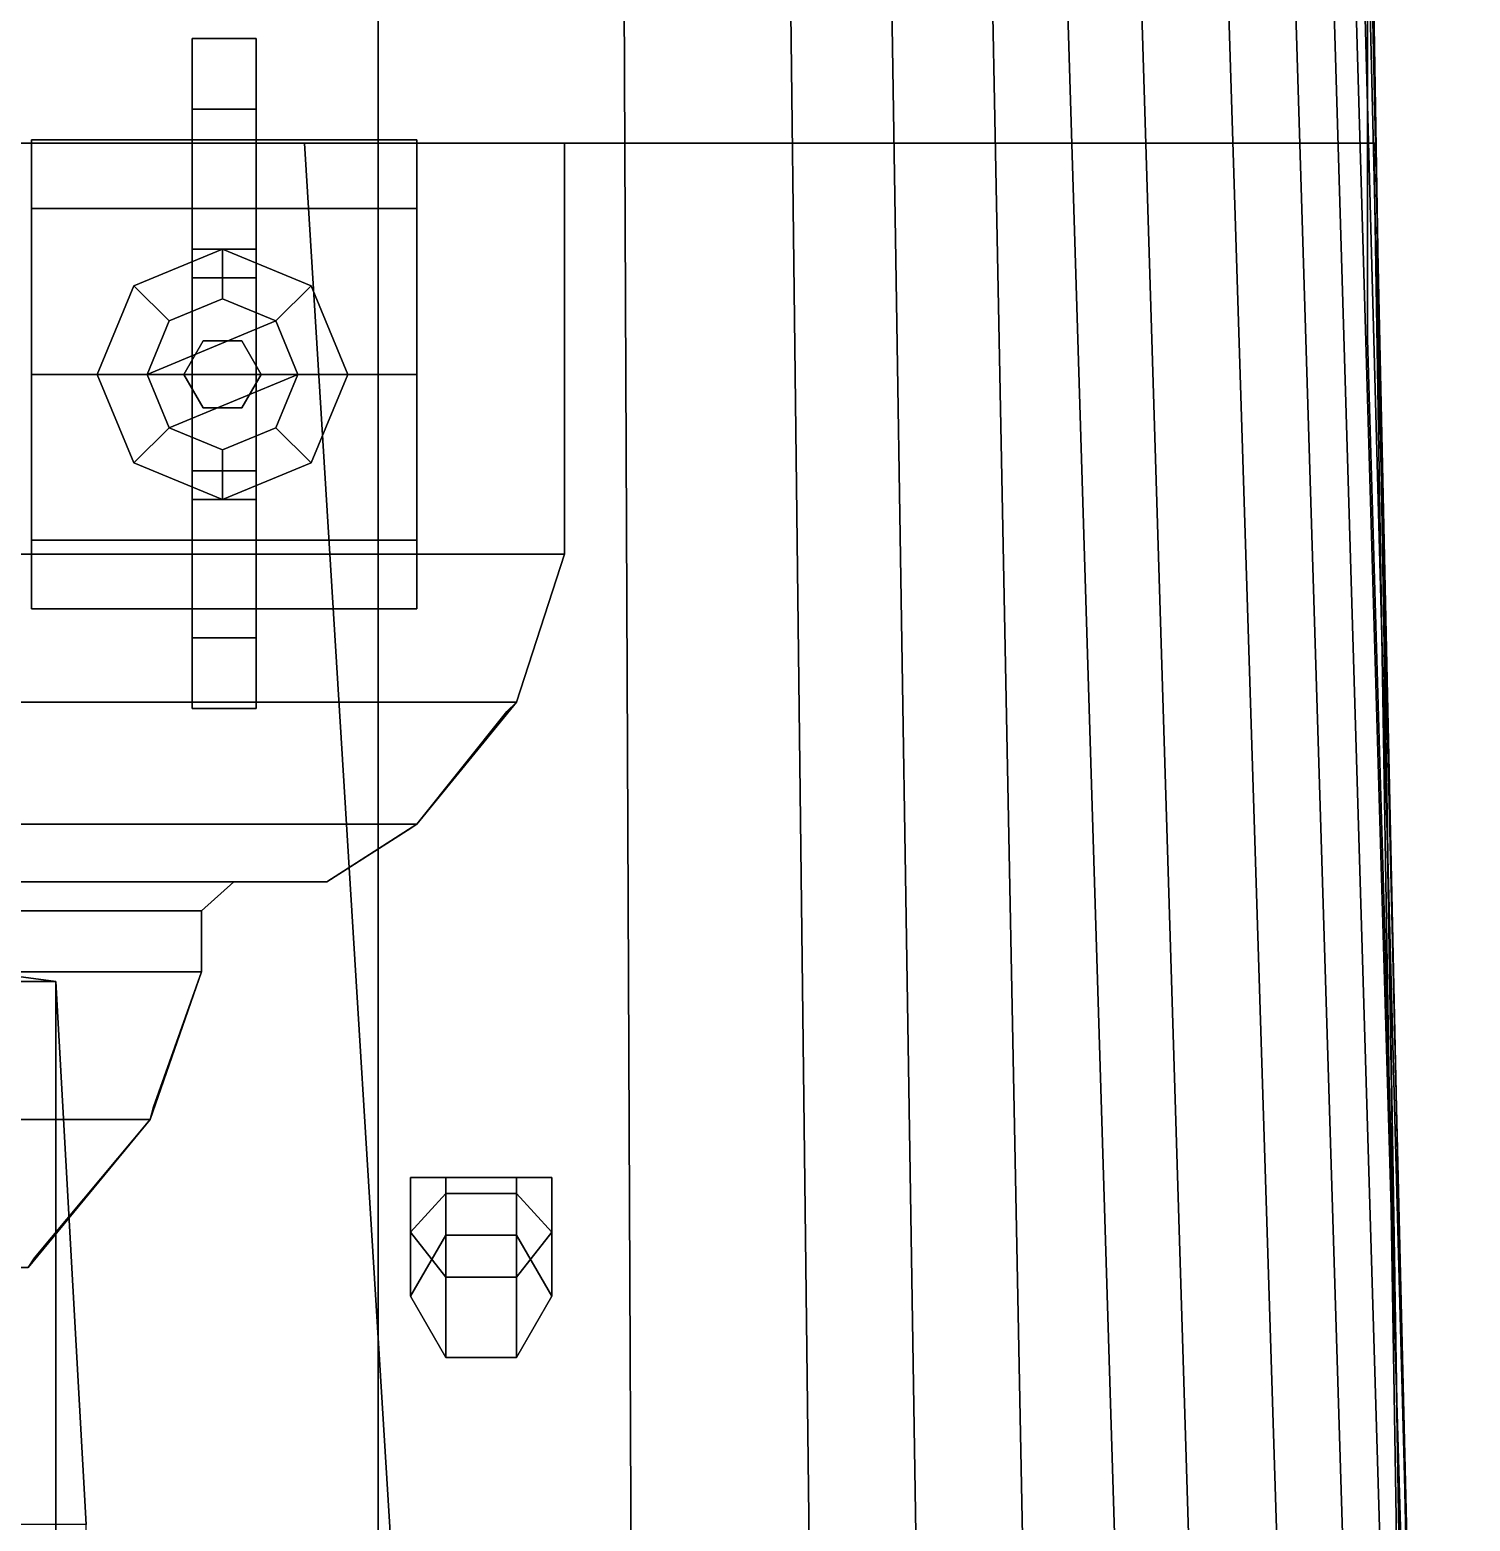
# Model space of a CAD drawing. Header units: millimetres. Extents: x -5 to 5, y -112 to 54.
# Drawn here: x 0.785 to 5.27, y 4.61 to 9.253 of the extents above; entities that cross this region are included whole.
import ezdxf

# ---------------------------------------------------------------- set-up
doc = ezdxf.new("R2010")
doc.units = ezdxf.units.MM
for name, color, linetype in [('railings', 6, 'Continuous'), ('superstructure', 6, 'Continuous'), ('turret', 2, 'Continuous')]:
    doc.layers.add(name, color=color, linetype=linetype)

msp = doc.modelspace()

# ---------------------------------------------------------------- linework, layer by layer
for points in [[(-4.95, 8.9, 5.13), (4.95, 8.9, 5.13), (4.95, 10.52, 5.13), (-4.95, 10.52, 5.13)], [(1.87, -2.83, -2.95), (0.7, -2.83, -3.28), (0.7, 10.52, -3.28), (1.87, 10.52, -2.95)], [(2.69, -2.83, -2.67), (1.87, -2.83, -2.95), (1.87, 10.52, -2.95), (2.63, 10.52, -2.67)], [(3.3, -2.83, -2.39), (2.69, -2.83, -2.67), (2.63, 10.52, -2.67), (3.14, 10.52, -2.39)], [(3.66, -2.83, -2.16), (3.3, -2.83, -2.39), (3.14, 10.52, -2.39), (3.45, 10.52, -2.16)], [(4.02, -2.83, -1.86), (3.66, -2.83, -2.16), (3.45, 10.52, -2.16), (3.76, 10.52, -1.86)], [(4.39, -2.83, -1.62), (4.02, -2.83, -1.86), (3.76, 10.52, -1.86), (3.98, 10.52, -1.62)], [(4.62, -2.83, -1.42), (4.39, -2.83, -1.62), (3.98, 10.52, -1.62), (4.21, 10.52, -1.42)], [(4.9, -2.83, -1.06), (4.62, -2.83, -1.42), (4.21, 10.52, -1.42), (4.48, 10.52, -1.06)], [(5.1, -2.83, -0.61), (4.9, -2.83, -1.06), (4.48, 10.52, -1.06), (4.69, 10.52, -0.61)], [(5.21, -2.83, -0.16), (5.1, -2.83, -0.61), (4.69, 10.52, -0.61), (4.81, 10.52, -0.16)], [(5.27, -2.83, 0.38), (5.21, -2.83, -0.16), (4.81, 10.52, -0.16), (4.88, 10.52, 0.38)], [(5.27, -2.83, 0.74), (5.27, -2.83, 0.38), (4.88, 10.52, 0.38), (4.91, 10.52, 0.74)], [(5.25, -2.83, 1.22), (5.27, -2.83, 0.74), (4.91, 10.52, 0.74), (4.93, 10.52, 1.22)], [(5.23, -2.83, 1.84), (5.25, -2.83, 1.22), (4.93, 10.52, 1.22), (4.94, 10.52, 1.84)], [(5.17, -2.83, 2.86), (5.23, -2.83, 1.84), (4.94, 10.52, 1.84), (4.95, 10.52, 2.94)], [(4.95, 8.9, 5.13), (4.95, 8.29, 4.04), (4.95, 10.52, 4.04), (4.95, 10.52, 5.13)], [(4.95, 8.29, 4.04), (5.0349, 5.37, 2.9091), (4.95, 10.52, 2.94), (4.95, 10.52, 4.04)], [(4.95, 10.52, 5.13), (4.95, 10.52, 4.04), (4.95, 8.29, 4.04), (4.95, 8.9, 5.13)], [(1.49, 9.225, 5.91), (1.49, 8.57, 5.32), (1.29, 8.57, 5.32), (1.29, 9.225, 5.91)], [(1.29, 8.57, 5.32), (1.29, 8.48, 5.93), (1.29, 9.005, 6.485), (1.29, 9.225, 5.91)], [(1.29, 9.225, 7.255), (1.29, 9.005, 7.255), (1.49, 9.005, 7.255), (1.49, 9.225, 7.255)], [(1.49, 9.225, 7.255), (1.49, 9.225, 5.915), (1.29, 9.225, 5.915), (1.29, 9.225, 7.255)], [(1.29, 9.225, 5.915), (1.29, 9.005, 6.485), (1.29, 9.005, 7.255), (1.29, 9.225, 7.255)], [(1.49, 9.005, 6.485), (1.49, 8.48, 5.93), (1.49, 8.57, 5.32), (1.49, 9.225, 5.91)], [(1.49, 9.005, 7.255), (1.49, 9.005, 6.485), (1.49, 9.225, 5.915), (1.49, 9.225, 7.255)], [(1.29, 9.005, 6.485), (1.29, 8.48, 5.93), (1.49, 8.48, 5.93), (1.49, 9.005, 6.485)], [(1.29, 9.005, 7.255), (1.29, 9.005, 6.485), (1.49, 9.005, 6.485), (1.49, 9.005, 7.255)], [(-5.17, -2.83, 2.86), (5.17, -2.83, 2.86), (4.9767, 8.9, 2.9303), (-4.9767, 8.9, 2.9303)], [(-4.9767, 8.9, 2.9303), (4.9767, 8.9, 2.9303), (4.95, 8.9, 5.13), (-4.95, 8.9, 5.13)], [(2.45, 8.9, 5.13), (-2.45, 8.9, 5.13), (-2.45, 7.62, 5.13), (2.45, 7.62, 5.13)], [(-2.45, 7.62, 5.09), (-2.45, 8.9, 5.09), (2.45, 8.9, 5.09), (2.45, 7.62, 5.09)], [(0.79, 8.91, 7.15), (0.79, 8.6962, 7.6662), (1.99, 8.6962, 7.6662), (1.99, 8.91, 7.15)], [(0.79, 8.6962, 6.6338), (0.79, 8.91, 7.15), (1.99, 8.91, 7.15), (1.99, 8.6962, 6.6338)], [(0.79, 8.91, 7.15), (0.79, 7.6638, 6.6338), (0.79, 7.45, 7.15), (0.79, 8.6962, 7.6662)], [(0.79, 8.6962, 6.6338), (0.79, 8.18, 6.42), (0.79, 7.6638, 6.6338), (0.79, 8.91, 7.15)], [(1.99, 8.6962, 7.6662), (1.99, 7.45, 7.15), (1.99, 7.6638, 6.6338), (1.99, 8.91, 7.15)], [(1.99, 8.91, 7.15), (1.99, 7.6638, 6.6338), (1.99, 8.18, 6.42), (1.99, 8.6962, 6.6338)], [(2.45, 7.62, 5.09), (2.45, 8.9, 5.09), (2.45, 8.9, 5.13), (2.45, 7.62, 5.13)], [(0.79, 8.6962, 7.6662), (0.79, 8.18, 7.88), (1.99, 8.18, 7.88), (1.99, 8.6962, 7.6662)], [(0.79, 8.18, 6.42), (0.79, 8.6962, 6.6338), (1.99, 8.6962, 6.6338), (1.99, 8.18, 6.42)], [(0.79, 8.6962, 7.6662), (0.79, 7.45, 7.15), (0.79, 7.6638, 7.6662), (0.79, 8.18, 7.88)], [(1.99, 8.18, 7.88), (1.99, 7.6638, 7.6662), (1.99, 7.45, 7.15), (1.99, 8.6962, 7.6662)], [(1.385, 8.57, 5.13), (1.1092, 8.4558, 5.13), (1.1092, 8.4558, 5.51), (1.385, 8.57, 5.51)], [(1.385, 8.57, 5.51), (1.1092, 8.4558, 5.51), (1.2188, 8.3462, 6.17), (1.385, 8.415, 6.17)], [(1.29, 7.88, 5.93), (1.29, 8.48, 5.93), (1.29, 8.57, 5.32), (1.29, 7.79, 5.32)], [(1.29, 7.79, 5.32), (1.29, 8.57, 5.32), (1.49, 8.57, 5.32), (1.49, 7.79, 5.32)], [(1.6608, 8.4558, 5.13), (1.385, 8.57, 5.13), (1.385, 8.57, 5.51), (1.6608, 8.4558, 5.51)], [(1.6608, 8.4558, 5.51), (1.385, 8.57, 5.51), (1.385, 8.415, 6.17), (1.5512, 8.3462, 6.17)], [(1.49, 8.57, 5.32), (1.49, 8.48, 5.93), (1.49, 7.88, 5.93), (1.49, 7.79, 5.32)], [(1.1092, 8.4558, 5.13), (0.995, 8.18, 5.13), (0.995, 8.18, 5.51), (1.1092, 8.4558, 5.51)], [(1.1092, 8.4558, 5.51), (0.995, 8.18, 5.51), (1.15, 8.18, 6.17), (1.2188, 8.3462, 6.17)], [(1.49, 7.88, 5.93), (1.49, 8.48, 5.93), (1.29, 8.48, 5.93), (1.29, 7.88, 5.93)], [(1.775, 8.18, 5.51), (1.6608, 8.4558, 5.51), (1.5512, 8.3462, 6.17), (1.62, 8.18, 6.17)], [(1.775, 8.18, 5.13), (1.6608, 8.4558, 5.13), (1.6608, 8.4558, 5.51), (1.775, 8.18, 5.51)], [(1.15, 8.18, 6.17), (1.5512, 8.3462, 6.17), (1.385, 8.415, 6.17), (1.2188, 8.3462, 6.17)], [(1.2188, 8.0138, 6.17), (1.62, 8.18, 6.17), (1.5512, 8.3462, 6.17), (1.15, 8.18, 6.17)], [(1.325, 8.2839, 6.17), (1.265, 8.18, 6.17), (1.265, 8.18, 6.42), (1.325, 8.2839, 6.42)], [(1.445, 8.2839, 6.17), (1.325, 8.2839, 6.17), (1.325, 8.2839, 6.42), (1.445, 8.2839, 6.42)], [(1.505, 8.18, 6.17), (1.445, 8.2839, 6.17), (1.445, 8.2839, 6.42), (1.505, 8.18, 6.42)], [(0.79, 8.18, 7.88), (0.79, 7.6638, 7.6662), (1.99, 7.6638, 7.6662), (1.99, 8.18, 7.88)], [(0.79, 7.6638, 6.6338), (0.79, 8.18, 6.42), (1.99, 8.18, 6.42), (1.99, 7.6638, 6.6338)], [(0.995, 8.18, 5.13), (1.1092, 7.9042, 5.13), (1.1092, 7.9042, 5.51), (0.995, 8.18, 5.51)], [(0.995, 8.18, 5.51), (1.1092, 7.9042, 5.51), (1.2188, 8.0138, 6.17), (1.15, 8.18, 6.17)], [(1.385, 7.945, 6.17), (1.5512, 8.0138, 6.17), (1.62, 8.18, 6.17), (1.2188, 8.0138, 6.17)], [(1.265, 8.18, 6.17), (1.325, 8.0761, 6.17), (1.325, 8.0761, 6.42), (1.265, 8.18, 6.42)], [(1.445, 8.0761, 6.17), (1.505, 8.18, 6.17), (1.505, 8.18, 6.42), (1.445, 8.0761, 6.42)], [(1.6608, 7.9042, 5.51), (1.775, 8.18, 5.51), (1.62, 8.18, 6.17), (1.5512, 8.0138, 6.17)], [(1.6608, 7.9042, 5.13), (1.775, 8.18, 5.13), (1.775, 8.18, 5.51), (1.6608, 7.9042, 5.51)], [(1.325, 8.0761, 6.17), (1.445, 8.0761, 6.17), (1.445, 8.0761, 6.42), (1.325, 8.0761, 6.42)], [(1.1092, 7.9042, 5.51), (1.385, 7.79, 5.51), (1.385, 7.945, 6.17), (1.2188, 8.0138, 6.17)], [(1.385, 7.79, 5.51), (1.6608, 7.9042, 5.51), (1.5512, 8.0138, 6.17), (1.385, 7.945, 6.17)], [(1.1092, 7.9042, 5.13), (1.385, 7.79, 5.13), (1.385, 7.79, 5.51), (1.1092, 7.9042, 5.51)], [(1.385, 7.79, 5.13), (1.6608, 7.9042, 5.13), (1.6608, 7.9042, 5.51), (1.385, 7.79, 5.51)], [(1.49, 7.36, 6.485), (1.49, 7.88, 5.93), (1.29, 7.88, 5.93), (1.29, 7.36, 6.485)], [(1.29, 7.36, 6.485), (1.29, 7.88, 5.93), (1.29, 7.79, 5.32), (1.29, 7.14, 5.91)], [(1.49, 7.79, 5.32), (1.49, 7.88, 5.93), (1.49, 7.36, 6.485), (1.49, 7.14, 5.91)], [(1.29, 7.14, 5.91), (1.29, 7.79, 5.32), (1.49, 7.79, 5.32), (1.49, 7.14, 5.91)], [(0.79, 7.6638, 7.6662), (0.79, 7.45, 7.15), (1.99, 7.45, 7.15), (1.99, 7.6638, 7.6662)], [(0.79, 7.45, 7.15), (0.79, 7.6638, 6.6338), (1.99, 7.6638, 6.6338), (1.99, 7.45, 7.15)], [(-2.3, 7.16, 5.09), (-2.45, 7.62, 5.09), (2.45, 7.62, 5.09), (2.3, 7.16, 5.09)], [(2.45, 7.62, 5.13), (-2.45, 7.62, 5.13), (-2.3, 7.16, 5.13), (2.3, 7.16, 5.13)], [(2.3, 7.16, 5.09), (2.45, 7.62, 5.09), (2.45, 7.62, 5.13), (2.3, 7.16, 5.13)], [(1.49, 7.14, 7.255), (1.49, 7.36, 7.255), (1.29, 7.36, 7.255), (1.29, 7.14, 7.255)], [(1.29, 7.36, 7.255), (1.29, 7.36, 6.485), (1.29, 7.14, 5.915), (1.29, 7.14, 7.255)], [(1.49, 7.36, 7.255), (1.49, 7.36, 6.485), (1.29, 7.36, 6.485), (1.29, 7.36, 7.255)], [(1.49, 7.14, 5.915), (1.49, 7.36, 6.485), (1.49, 7.36, 7.255), (1.49, 7.14, 7.255)], [(2.3, 7.16, 5.13), (-2.3, 7.16, 5.13), (-1.99, 6.78, 5.13), (1.99, 6.78, 5.13)], [(-1.99, 6.78, 5.09), (-2.3, 7.16, 5.09), (2.3, 7.16, 5.09), (1.99, 6.78, 5.09)], [(1.99, 6.78, 5.09), (2.3, 7.16, 5.09), (2.3, 7.16, 5.13), (1.99, 6.78, 5.13)], [(1.29, 7.14, 7.255), (1.29, 7.14, 5.915), (1.49, 7.14, 5.915), (1.49, 7.14, 7.255)], [(-1.71, 6.6, 5.09), (-1.99, 6.78, 5.09), (1.99, 6.78, 5.09), (1.71, 6.6, 5.09)], [(1.99, 6.78, 5.13), (-1.99, 6.78, 5.13), (-1.71, 6.6, 5.13), (1.71, 6.6, 5.13)], [(1.71, 6.6, 5.09), (1.99, 6.78, 5.09), (1.99, 6.78, 5.13), (1.71, 6.6, 5.13)], [(1.42, 6.6, 5.13), (-1.42, 6.6, 5.13), (-1.32, 6.51, 5.13), (1.32, 6.51, 5.13)], [(-1.32, 6.51, 5.09), (-1.42, 6.6, 5.09), (1.42, 6.6, 5.09), (1.32, 6.51, 5.09)], [(1.32, 6.51, 5.09), (1.42, 6.6, 5.09), (1.42, 6.6, 5.13), (1.32, 6.51, 5.13)], [(1.71, 6.6, 5.13), (1.42, 6.6, 5.13), (1.42, 6.6, 5.09), (1.71, 6.6, 5.09)], [(-1.32, 6.32, 5.09), (-1.32, 6.51, 5.09), (1.32, 6.51, 5.09), (1.32, 6.32, 5.09)], [(1.32, 6.51, 5.13), (-1.32, 6.51, 5.13), (-1.32, 6.32, 5.13), (1.32, 6.32, 5.13)], [(1.32, 6.32, 5.09), (1.32, 6.51, 5.09), (1.32, 6.51, 5.13), (1.32, 6.32, 5.13)], [(1.32, 6.32, 5.13), (-1.32, 6.32, 5.13), (-1.16, 5.86, 5.13), (1.16, 5.86, 5.13)], [(-1.16, 5.86, 5.09), (-1.32, 6.32, 5.09), (1.32, 6.32, 5.09), (1.16, 5.86, 5.09)], [(1.16, 5.86, 5.09), (1.32, 6.32, 5.09), (1.32, 6.32, 5.13), (1.16, 5.86, 5.13)], [(1.16, 5.86, 5.13), (-1.16, 5.86, 5.13), (-0.78, 5.4, 5.13), (0.78, 5.4, 5.13)], [(-0.78, 5.4, 5.09), (-1.16, 5.86, 5.09), (1.16, 5.86, 5.09), (0.78, 5.4, 5.09)], [(0.78, 5.4, 5.09), (1.16, 5.86, 5.09), (1.16, 5.86, 5.13), (0.78, 5.4, 5.13)], [(1.97, 5.68, 4.01), (2.08, 5.68, 3.65), (2.08, 5.63, 3.62), (1.97, 5.51, 3.95)], [(2.08, 5.68, 4.33), (1.97, 5.68, 4.01), (1.97, 5.51, 3.95), (2.08, 5.37, 4.26)], [(2.41, 5.68, 4.01), (1.97, 5.68, 4.01), (2.08, 5.68, 4.33), (2.3, 5.68, 4.33)], [(2.3, 5.68, 3.65), (2.08, 5.68, 3.65), (1.97, 5.68, 4.01), (2.41, 5.68, 4.01)], [(2.08, 5.68, 3.65), (2.3, 5.68, 3.65), (2.3, 5.63, 3.62), (2.08, 5.63, 3.62)], [(2.3, 5.68, 4.33), (2.08, 5.68, 4.33), (2.08, 5.37, 4.26), (2.3, 5.37, 4.26)], [(2.3, 5.68, 3.65), (2.41, 5.68, 4.01), (2.41, 5.51, 3.95), (2.3, 5.63, 3.62)], [(2.41, 5.68, 4.01), (2.3, 5.68, 4.33), (2.3, 5.37, 4.26), (2.41, 5.51, 3.95)], [(1.97, 5.51, 3.95), (2.08, 5.63, 3.62), (2.08, 5.5, 3.58), (1.97, 5.31, 3.72)], [(2.08, 5.63, 3.62), (2.3, 5.63, 3.62), (2.3, 5.5, 3.58), (2.08, 5.5, 3.58)], [(2.3, 5.63, 3.62), (2.41, 5.51, 3.95), (2.41, 5.31, 3.72), (2.3, 5.5, 3.58)], [(2.08, 5.37, 4.26), (1.97, 5.51, 3.95), (1.97, 5.31, 3.72), (2.08, 5.12, 3.87)], [(2.08, 5.5005, 2.9), (1.97, 5.31, 2.9), (1.97, 5.31, 3.72), (2.08, 5.5005, 3.58)], [(2.3, 5.5005, 2.9), (2.08, 5.5005, 2.9), (2.08, 5.5005, 3.58), (2.3, 5.5005, 3.58)], [(2.41, 5.51, 3.95), (2.3, 5.37, 4.26), (2.3, 5.12, 3.87), (2.41, 5.31, 3.72)], [(2.41, 5.31, 2.9), (2.3, 5.5005, 2.9), (2.3, 5.5005, 3.58), (2.41, 5.31, 3.72)], [(2.3, 5.37, 4.26), (2.08, 5.37, 4.26), (2.08, 5.12, 3.87), (2.3, 5.12, 3.87)], [(1.97, 5.31, 2.9), (2.08, 5.1195, 2.9), (2.08, 5.1195, 3.87), (1.97, 5.31, 3.72)], [(2.3, 5.1195, 2.9), (2.41, 5.31, 2.9), (2.41, 5.31, 3.72), (2.3, 5.1195, 3.87)], [(2.08, 5.1195, 2.9), (2.3, 5.1195, 2.9), (2.3, 5.1195, 3.87), (2.08, 5.1195, 3.87)]]:
    msp.add_3dface(points)
at = {"color": 1}
msp.add_3dface([(4.95, 10.52, 4.04), (4.95, 10.52, 2.94), (5.0349, 5.37, 2.9091), (4.95, 8.29, 4.04)], dxfattribs=at)
at = {"layer": 'railings'}
for points in [[(4.95, 8.94, 5.1), (4.95, 8.9, 5.1), (4.95, 8.9, 6.09), (4.95, 8.94, 6.09)], [(4.95, 8.94, 6.09), (4.95, 8.9, 6.09), (4.95, 8.9, 5.1), (4.95, 8.94, 5.1)], [(4.95, 8.9, 5.64), (4.95, 8.9, 5.68), (2.45, 8.9, 5.68), (2.45, 8.9, 5.64)], [(2.45, 8.9, 5.64), (2.45, 8.9, 5.68), (4.95, 8.9, 5.68), (4.95, 8.9, 5.64)], [(2.45, 8.9, 6.05), (2.45, 8.9, 6.09), (4.95, 8.9, 6.09), (4.95, 8.9, 6.05)], [(4.95, 8.9, 6.05), (4.95, 8.9, 6.09), (2.45, 8.9, 6.09), (2.45, 8.9, 6.05)], [(2.45, 8.9, 6.09), (2.45, 8.86, 6.09), (2.45, 8.86, 5.1), (2.45, 8.9, 5.1)], [(2.45, 8.9, 5.1), (2.45, 8.86, 5.1), (2.45, 8.86, 6.09), (2.45, 8.9, 6.09)], [(5.04, 4.62, 3.41), (5.04, 4.62, 3.45), (4.97, 8.9, 3.45), (4.97, 8.9, 3.41)], [(4.97, 8.9, 3.41), (4.97, 8.9, 3.45), (5.04, 4.62, 3.45), (5.04, 4.62, 3.41)], [(4.97, 8.9, 3.82), (4.97, 8.9, 3.86), (5.04, 4.62, 3.86), (5.04, 4.62, 3.82)], [(5.04, 4.62, 3.82), (5.04, 4.62, 3.86), (4.97, 8.9, 3.86), (4.97, 8.9, 3.82)], [(2.45, 7.66, 5.64), (2.45, 7.66, 5.68), (2.45, 8.86, 5.68), (2.45, 8.86, 5.64)], [(2.45, 8.86, 5.64), (2.45, 8.86, 5.68), (2.45, 7.66, 5.68), (2.45, 7.66, 5.64)], [(2.45, 8.86, 6.05), (2.45, 8.86, 6.09), (2.45, 7.66, 6.09), (2.45, 7.66, 6.05)], [(2.45, 7.66, 6.05), (2.45, 7.66, 6.09), (2.45, 8.86, 6.09), (2.45, 8.86, 6.05)], [(2.45, 7.62, 5.64), (2.45, 7.62, 5.68), (2.3, 7.16, 5.68), (2.3, 7.16, 5.64)], [(2.3, 7.16, 5.64), (2.3, 7.16, 5.68), (2.45, 7.62, 5.68), (2.45, 7.62, 5.64)], [(2.3, 7.16, 6.05), (2.3, 7.16, 6.09), (2.45, 7.62, 6.09), (2.45, 7.62, 6.05)], [(2.45, 7.62, 6.05), (2.45, 7.62, 6.09), (2.3, 7.16, 6.09), (2.3, 7.16, 6.05)], [(2.45, 7.66, 5.1), (2.45, 7.62, 5.1), (2.45, 7.62, 6.09), (2.45, 7.66, 6.09)], [(2.45, 7.66, 6.09), (2.45, 7.62, 6.09), (2.45, 7.62, 5.1), (2.45, 7.66, 5.1)], [(2.27, 7.13, 5.1), (2.3, 7.16, 5.1), (2.3, 7.16, 6.09), (2.27, 7.13, 6.09)], [(2.27, 7.13, 6.09), (2.3, 7.16, 6.09), (2.3, 7.16, 5.1), (2.27, 7.13, 5.1)], [(1.99, 6.78, 5.64), (1.99, 6.78, 5.68), (2.27, 7.13, 5.68), (2.27, 7.13, 5.64)], [(2.27, 7.13, 5.64), (2.27, 7.13, 5.68), (1.99, 6.78, 5.68), (1.99, 6.78, 5.64)], [(2.27, 7.13, 6.05), (2.27, 7.13, 6.09), (1.99, 6.78, 6.09), (1.99, 6.78, 6.05)], [(1.99, 6.78, 6.05), (1.99, 6.78, 6.09), (2.27, 7.13, 6.09), (2.27, 7.13, 6.05)], [(1.96, 6.76, 5.1), (1.99, 6.78, 5.1), (1.99, 6.78, 6.09), (1.96, 6.76, 6.09)], [(1.96, 6.76, 6.09), (1.99, 6.78, 6.09), (1.99, 6.78, 5.1), (1.96, 6.76, 5.1)], [(1.71, 6.6, 5.64), (1.71, 6.6, 5.68), (1.96, 6.76, 5.68), (1.96, 6.76, 5.64)], [(1.96, 6.76, 5.64), (1.96, 6.76, 5.68), (1.71, 6.6, 5.68), (1.71, 6.6, 5.64)], [(1.96, 6.76, 6.05), (1.96, 6.76, 6.09), (1.71, 6.6, 6.09), (1.71, 6.6, 6.05)], [(1.71, 6.6, 6.05), (1.71, 6.6, 6.09), (1.96, 6.76, 6.09), (1.96, 6.76, 6.05)], [(1.32, 6.51, 5.64), (1.32, 6.51, 5.68), (1.42, 6.6, 5.68), (1.42, 6.6, 5.64)], [(1.42, 6.6, 5.64), (1.42, 6.6, 5.68), (1.32, 6.51, 5.68), (1.32, 6.51, 5.64)], [(1.42, 6.6, 6.05), (1.42, 6.6, 6.09), (1.32, 6.51, 6.09), (1.32, 6.51, 6.05)], [(1.32, 6.51, 6.05), (1.32, 6.51, 6.09), (1.42, 6.6, 6.09), (1.42, 6.6, 6.05)], [(1.42, 6.6, 5.1), (1.46, 6.6, 5.1), (1.46, 6.6, 6.09), (1.42, 6.6, 6.09)], [(1.42, 6.6, 6.09), (1.46, 6.6, 6.09), (1.46, 6.6, 5.1), (1.42, 6.6, 5.1)], [(1.67, 6.6, 5.64), (1.67, 6.6, 5.68), (1.46, 6.6, 5.68), (1.46, 6.6, 5.64)], [(1.46, 6.6, 5.64), (1.46, 6.6, 5.68), (1.67, 6.6, 5.68), (1.67, 6.6, 5.64)], [(1.46, 6.6, 6.05), (1.46, 6.6, 6.09), (1.67, 6.6, 6.09), (1.67, 6.6, 6.05)], [(1.67, 6.6, 6.05), (1.67, 6.6, 6.09), (1.46, 6.6, 6.09), (1.46, 6.6, 6.05)], [(1.67, 6.6, 6.09), (1.71, 6.6, 6.09), (1.71, 6.6, 5.1), (1.67, 6.6, 5.1)], [(1.67, 6.6, 5.1), (1.71, 6.6, 5.1), (1.71, 6.6, 6.09), (1.67, 6.6, 6.09)], [(1.32, 6.51, 5.64), (1.32, 6.51, 5.68), (1.32, 6.36, 5.68), (1.32, 6.36, 5.64)], [(1.32, 6.36, 5.64), (1.32, 6.36, 5.68), (1.32, 6.51, 5.68), (1.32, 6.51, 5.64)], [(1.32, 6.36, 6.05), (1.32, 6.36, 6.09), (1.32, 6.51, 6.09), (1.32, 6.51, 6.05)], [(1.32, 6.51, 6.05), (1.32, 6.51, 6.09), (1.32, 6.36, 6.09), (1.32, 6.36, 6.05)], [(1.32, 6.32, 5.64), (1.32, 6.32, 5.68), (1.17, 5.9, 5.68), (1.17, 5.9, 5.64)], [(1.17, 5.9, 5.64), (1.17, 5.9, 5.68), (1.32, 6.32, 5.68), (1.32, 6.32, 5.64)], [(1.17, 5.9, 6.05), (1.17, 5.9, 6.09), (1.32, 6.32, 6.09), (1.32, 6.32, 6.05)], [(1.32, 6.32, 6.05), (1.32, 6.32, 6.09), (1.17, 5.9, 6.09), (1.17, 5.9, 6.05)], [(1.32, 6.32, 6.09), (1.32, 6.36, 6.09), (1.32, 6.36, 5.1), (1.32, 6.32, 5.1)], [(1.32, 6.32, 5.1), (1.32, 6.36, 5.1), (1.32, 6.36, 6.09), (1.32, 6.32, 6.09)], [(1.16, 5.86, 5.1), (1.17, 5.9, 5.1), (1.17, 5.9, 6.09), (1.16, 5.86, 6.09)], [(1.16, 5.86, 6.09), (1.17, 5.9, 6.09), (1.17, 5.9, 5.1), (1.16, 5.86, 5.1)], [(1.16, 5.86, 5.64), (1.16, 5.86, 5.68), (0.8, 5.43, 5.68), (0.8, 5.43, 5.64)], [(0.8, 5.43, 5.64), (0.8, 5.43, 5.68), (1.16, 5.86, 5.68), (1.16, 5.86, 5.64)], [(0.8, 5.43, 6.05), (0.8, 5.43, 6.09), (1.16, 5.86, 6.09), (1.16, 5.86, 6.05)], [(1.16, 5.86, 6.05), (1.16, 5.86, 6.09), (0.8, 5.43, 6.09), (0.8, 5.43, 6.05)], [(0.78, 5.4, 5.1), (0.8, 5.43, 5.1), (0.8, 5.43, 6.09), (0.78, 5.4, 6.09)], [(0.78, 5.4, 6.09), (0.8, 5.43, 6.09), (0.8, 5.43, 5.1), (0.78, 5.4, 5.1)], [(5.04, 4.58, 3.86), (5.04, 4.62, 3.86), (5.04, 4.62, 2.9), (5.04, 4.58, 2.9)], [(5.04, 4.58, 2.9), (5.04, 4.62, 2.9), (5.04, 4.62, 3.86), (5.04, 4.58, 3.86)]]:
    msp.add_3dface(points, dxfattribs=at)
at = {"layer": 'superstructure'}
for points in [[(2, 3.06, 3.27), (1.64, 8.9, 3.27), (-1.64, 8.9, 3.27), (-2, 3.06, 3.27)], [(2, 3.06, 2.89), (1.64, 8.9, 2.93), (1.64, 8.9, 3.27), (2, 3.06, 3.27)]]:
    msp.add_3dface(points, dxfattribs=at)
at = {"layer": 'turret'}
for points in [[(0.64, 6.32, 4.91), (0.8663, 6.29, 4.8163), (0.4137, 6.29, 4.8163), (0.64, 6.32, 4.91)], [(0.64, -1.74, 4.91), (0.8663, -1.74, 4.8163), (0.8663, 6.29, 4.8163), (0.64, 6.32, 4.91)], [(0.8663, 6.29, 4.8163), (0.96, 4.6, 4.59), (0.32, 4.6, 4.59), (0.4137, 6.29, 4.8163)], [(0.8663, -1.74, 4.8163), (0.96, -1.74, 4.59), (0.96, 4.6, 4.59), (0.8663, 6.29, 4.8163)]]:
    msp.add_3dface(points, dxfattribs=at)

doc.saveas('drawing.dxf')
